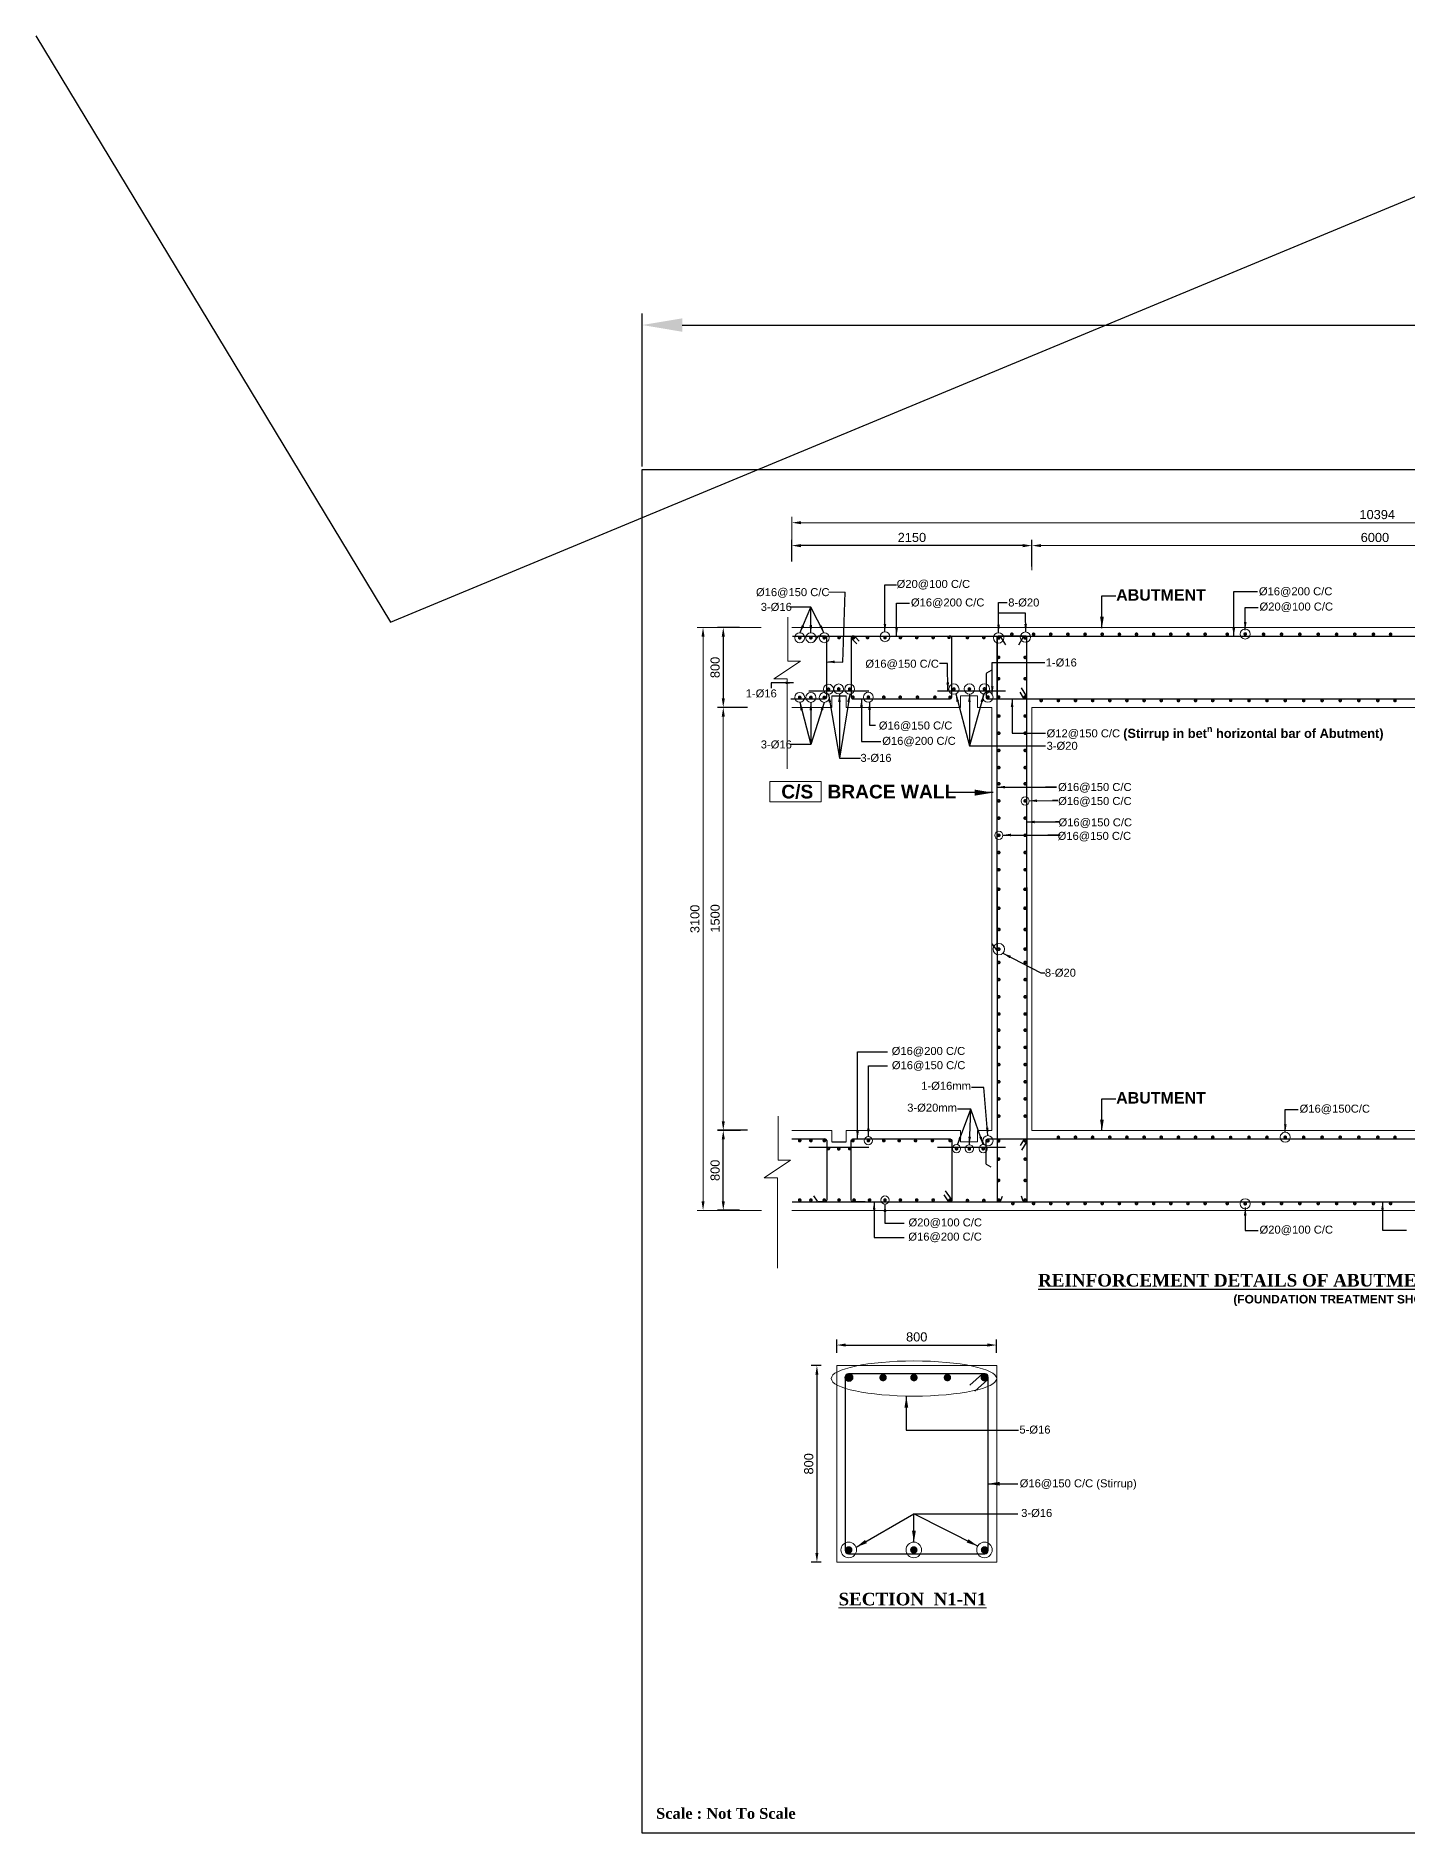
# Model space of a CAD drawing. Extents: x -426260 to 2055400, y -4304674 to -305611.
# Drawn here: x 529153 to 541144, y -1929061 to -1913337 of the extents above; entities that cross this region are included whole.
import ezdxf

# ---------------------------------------------------------------- set-up
doc = ezdxf.new("R2010")
doc.units = 0
doc.header["$LTSCALE"] = 300
doc.header["$MEASUREMENT"] = 0
doc.header["$PDMODE"] = 3
doc.layers.get('0').update_dxf_attribs({"linetype": 'CONTINUOUS'})
doc.layers.get('DEFPOINTS').update_dxf_attribs({"linetype": 'CONTINUOUS'})
for name, color, linetype, lineweight in [('Dim', 7, 'CONTINUOUS', 9), ('reinforcement', 1, 'CONTINUOUS', 15), ('ROD', 1, 'CONTINUOUS', 30), ('str', 7, 'CONTINUOUS', 25), ('text1', 7, 'CONTINUOUS', 20)]:
    doc.layers.add(name, color=color, linetype=linetype, lineweight=lineweight)
for name, color, linetype in [('LINE', 7, 'CONTINUOUS'), ('Pile Placing Line', 10, 'CONTINUOUS'), ('Sid&HeadWall', 7, 'CONTINUOUS'), ('TEXT', 10, 'CONTINUOUS'), ('TXT', 7, 'CONTINUOUS')]:
    doc.layers.add(name, color=color, linetype=linetype)
doc.styles.add('Arial', font='arial.ttf')
doc.styles.add('DIM', font='isocp3.shx')
doc.styles.add('style1', font='times.ttf')
doc.styles.add('text', font='ARIALN.TTF', dxfattribs={"height": 1.6})
doc.styles.add('Times New Roman', font='times.ttf')
doc.dimstyles.new('3', dxfattribs={"dimtxt": 225, "dimasz": 350, "dimexe": 100, "dimexo": 25, "dimgap": 9, "dimtad": 0, "dimdec": 0, "dimzin": 0, "dimdsep": 46, "dimtxsty": 'Standard', "dimcen": 0, "dimclrd": 5, "dimclre": 6, "dimclrt": 256, "dimadec": 0, "dimazin": 0, "dimtfac": 1, "dimtdec": 0, "dimtofl": 0, "dimtmove": 2, "dimatfit": 3, "dimfxl": 1, "dimtolj": 1, "dimtzin": 0, "dimarcsym": 0})
doc.dimstyles.new('Dim_35', dxfattribs={"dimtxt": 70, "dimasz": 70, "dimexe": 35, "dimexo": 30, "dimgap": 40, "dimtad": 1, "dimdec": 0, "dimzin": 0, "dimdsep": 46, "dimtxsty": 'DIM', "dimcen": 0.09, "dimclrd": 5, "dimclre": 5, "dimclrt": 7, "dimadec": 0, "dimazin": 0, "dimtfac": 1, "dimtdec": 0, "dimtmove": 0, "dimatfit": 3, "dimfxl": 1, "dimtolj": 1, "dimtzin": 0, "dimarcsym": 0})
doc.dimstyles.new('dim_50', dxfattribs={"dimtxt": 100, "dimasz": 100, "dimexe": 50, "dimexo": 30, "dimgap": 30, "dimtad": 1, "dimdec": 0, "dimzin": 0, "dimdsep": 46, "dimtxsty": 'DIM', "dimcen": 0.09, "dimclrd": 5, "dimclre": 5, "dimclrt": 7, "dimadec": 0, "dimazin": 0, "dimtfac": 1, "dimtdec": 0, "dimtmove": 0, "dimatfit": 3, "dimfxl": 1, "dimtolj": 1, "dimtzin": 0, "dimarcsym": 1})
doc.dimstyles.new('dim_80', dxfattribs={"dimtxt": 160, "dimasz": 160, "dimexe": 80, "dimexo": 40, "dimgap": 50, "dimtad": 1, "dimdec": 0, "dimzin": 0, "dimdsep": 46, "dimtxsty": 'DIM', "dimcen": 0.09, "dimclrd": 5, "dimclre": 5, "dimclrt": 7, "dimadec": 0, "dimazin": 0, "dimtfac": 1, "dimtdec": 0, "dimtmove": 0, "dimatfit": 3, "dimfxl": 1, "dimtolj": 1, "dimtzin": 0, "dimarcsym": 0})
doc.dimstyles.get("Standard").update_dxf_attribs({"dimtxt": 75, "dimasz": 75, "dimexe": 60, "dimexo": 60, "dimgap": 100, "dimtad": 1, "dimdec": 0, "dimzin": 0, "dimdsep": 46, "dimtxsty": 'style1', "dimcen": 0.09, "dimclrd": 5, "dimclre": 5, "dimadec": 0, "dimazin": 0, "dimtfac": 1, "dimtdec": 0, "dimtofl": 0, "dimtmove": 0, "dimatfit": 3, "dimfxl": 1, "dimtolj": 1, "dimtzin": 0, "dimarcsym": 0})

# ---------------------------------------------------------------- blocks, each defined once
blk = doc.blocks.new('*D839')
at = {"layer": 'DEFPOINTS', "color": 0, "transparency": 16777216}
for p in [(535335, -1918512), (535164, -1919212), (535405, -1919212)]:
    blk.add_point(p, dxfattribs=at)
at = {"layer": 'Dim', "color": 5, "lineweight": -2, "transparency": 16777216}
for p, q in [((535305, -1918512), (535114, -1918512)), ((535164, -1918592), (535164, -1919132)), ((535375, -1919212), (535114, -1919212))]:
    blk.add_line(p, q, dxfattribs=at)
at = {"layer": 'Dim', "color": 5, "transparency": 16777216}
for points in [[(535151, -1918592), (535178, -1918592), (535164, -1918512)], [(535151, -1919132), (535178, -1919132), (535164, -1919212)]]:
    blk.add_solid(points, dxfattribs=at)
at = {"layer": 'Dim', "color": 7, "lineweight": 18, "transparency": 16777216, "insert": (535093, -1918862), "char_height": 80, "attachment_point": 5, "rotation": 90, "style": 'Arial'}
blk.add_mtext('\\A1;800', dxfattribs=at)
blk = doc.blocks.new('*D843')
at = {"layer": 'DEFPOINTS', "color": 0, "transparency": 16777216}
for p in [(535763, -1917796), (535763, -1917965), (537864, -1918008)]:
    blk.add_point(p, dxfattribs=at)
at = {"layer": 'Dim', "color": 5, "lineweight": -2, "transparency": 16777216}
for p, q in [((535763, -1917935), (535763, -1917746)), ((537784, -1917796), (535843, -1917796)), ((537864, -1917978), (537864, -1917746))]:
    blk.add_line(p, q, dxfattribs=at)
at = {"layer": 'Dim', "color": 5, "transparency": 16777216}
for points in [[(535843, -1917783), (535843, -1917810), (535763, -1917796)], [(537784, -1917783), (537784, -1917810), (537864, -1917796)]]:
    blk.add_solid(points, dxfattribs=at)
at = {"layer": 'Dim', "color": 7, "lineweight": 18, "transparency": 16777216, "insert": (536814, -1917725), "char_height": 80, "attachment_point": 5, "style": 'Arial'}
blk.add_mtext('\\A1;2150', dxfattribs=at)
blk = doc.blocks.new('*D844')
at = {"layer": 'DEFPOINTS', "color": 0, "transparency": 16777216}
for p in [(535164, -1922912), (535405, -1922912), (535335, -1923612)]:
    blk.add_point(p, dxfattribs=at)
at = {"layer": 'Dim', "color": 5, "lineweight": -2, "transparency": 16777216}
for p, q in [((535375, -1922912), (535114, -1922912)), ((535164, -1923532), (535164, -1922992)), ((535305, -1923612), (535114, -1923612))]:
    blk.add_line(p, q, dxfattribs=at)
at = {"layer": 'Dim', "color": 5, "transparency": 16777216}
for points in [[(535151, -1922992), (535178, -1922992), (535164, -1922912)], [(535151, -1923532), (535178, -1923532), (535164, -1923612)]]:
    blk.add_solid(points, dxfattribs=at)
at = {"layer": 'Dim', "color": 7, "lineweight": 18, "transparency": 16777216, "insert": (535093, -1923262), "char_height": 80, "attachment_point": 5, "rotation": 90, "style": 'Arial'}
blk.add_mtext('\\A1;800', dxfattribs=at)
blk = doc.blocks.new('*D848')
at = {"layer": 'DEFPOINTS', "color": 0, "transparency": 16777216}
for p in [(536156, -1924890), (537555, -1924791), (537555, -1924890)]:
    blk.add_point(p, dxfattribs=at)
at = {"layer": 'Dim', "color": 5, "lineweight": -2, "transparency": 16777216}
for p, q in [((536156, -1924860), (536156, -1924741)), ((536236, -1924791), (537475, -1924791)), ((537555, -1924860), (537555, -1924741))]:
    blk.add_line(p, q, dxfattribs=at)
at = {"layer": 'Dim', "color": 5, "transparency": 16777216}
for points in [[(536236, -1924777), (536236, -1924804), (536156, -1924791)], [(537475, -1924777), (537475, -1924804), (537555, -1924791)]]:
    blk.add_solid(points, dxfattribs=at)
at = {"layer": 'Dim', "color": 7, "lineweight": 18, "transparency": 16777216, "insert": (536856, -1924720), "char_height": 80, "attachment_point": 5, "style": 'Arial'}
blk.add_mtext('\\A1;800', dxfattribs=at)
blk = doc.blocks.new('*D849')
at = {"layer": 'DEFPOINTS', "color": 0, "transparency": 16777216}
for p in [(536049, -1924969), (535983, -1926691), (536049, -1926691)]:
    blk.add_point(p, dxfattribs=at)
at = {"layer": 'Dim', "color": 5, "lineweight": -2, "transparency": 16777216}
for p, q in [((536019, -1924969), (535933, -1924969)), ((535983, -1925049), (535983, -1926611)), ((536019, -1926691), (535933, -1926691))]:
    blk.add_line(p, q, dxfattribs=at)
at = {"layer": 'Dim', "color": 5, "transparency": 16777216}
for points in [[(535970, -1925049), (535996, -1925049), (535983, -1924969)], [(535970, -1926611), (535996, -1926611), (535983, -1926691)]]:
    blk.add_solid(points, dxfattribs=at)
at = {"layer": 'Dim', "color": 7, "lineweight": 18, "transparency": 16777216, "insert": (535912, -1925830), "char_height": 80, "attachment_point": 5, "rotation": 90, "style": 'Arial'}
blk.add_mtext('\\A1;800', dxfattribs=at)
blk = doc.blocks.new('*D838')
at = {"layer": 'DEFPOINTS', "color": 0, "ltscale": 0.5, "transparency": 16777216}
for p in [(551328, -1915866), (534455, -1917129), (551328, -1917129)]:
    blk.add_point(p, dxfattribs=at)
at = {"layer": 'LINE', "color": 6, "lineweight": -2, "ltscale": 0.5, "transparency": 16777216}
for p, q in [((534455, -1917104), (534455, -1915766)), ((551328, -1917104), (551328, -1915766))]:
    blk.add_line(p, q, dxfattribs=at)
at = {"layer": 'LINE', "color": 5, "lineweight": -2, "ltscale": 0.5, "transparency": 16777216}
for p, q in [((534805, -1915866), (542395, -1915866)), ((550978, -1915866), (543388, -1915866))]:
    blk.add_line(p, q, dxfattribs=at)
at = {"layer": 'LINE', "color": 5, "ltscale": 0.5, "transparency": 16777216}
for points in [[(534805, -1915808), (534805, -1915925), (534455, -1915866)], [(550978, -1915808), (550978, -1915925), (551328, -1915866)]]:
    blk.add_solid(points, dxfattribs=at)
at = {"layer": 'LINE', "ltscale": 0.5, "transparency": 16777216, "insert": (542891, -1915866), "char_height": 225, "attachment_point": 5}
blk.add_mtext('\\A1;16873', dxfattribs=at)

msp = doc.modelspace()

# ---------------------------------------------------------------- hatches: boundary and pattern name
at = {"layer": 'reinforcement', "lineweight": 25}
for points in [[(536295.6, -1925075.5, 1), (536230, -1925075.5, 1)], [(536594.3, -1925075.5, 1), (536528.8, -1925075.5, 1)], [(536864.7, -1925075.5, 1), (536799.1, -1925075.5, 1)], [(537091.7, -1925075.5, -1), (537157.3, -1925075.5, -1)], [(537413.9, -1925075.5, -1), (537479.5, -1925075.5, -1)], [(536294.4, -1926583.4, -1), (536228.8, -1926583.4, -1)], [(536863.4, -1926583.4, -1), (536797.8, -1926583.4, -1)], [(537416.4, -1926583.4, 1), (537482, -1926583.4, 1)]]:
    msp.add_hatch(color=256, dxfattribs=at).paths.add_polyline_path(points)

# ---------------------------------------------------------------- linework, layer by layer
at = {"lineweight": 18}
for p, q in [((537863.7, -1918512.1), (535763.5, -1918512.1)), ((537863.7, -1918512.1), (537863.7, -1918512.1)), ((535763.5, -1919212.2), (536113.5, -1919212.2)), ((536113.5, -1919212.2), (536113.5, -1919110.7)), ((536113.5, -1919110.7), (536238.5, -1919110.7)), ((536238.5, -1919110.7), (536238.5, -1919212.2)), ((536238.5, -1919212.2), (537237.5, -1919212.2)), ((537237.5, -1919212.2), (537237.5, -1919110.7)), ((537237.5, -1919110.7), (537387.7, -1919110.7)), ((537387.7, -1919110.7), (537387.7, -1919212.2)), ((537387.7, -1919212.2), (537513.7, -1919212.2)), ((537513.7, -1919212.2), (537514.1, -1920712.1)), ((537512.7, -1922912.1), (537513.5, -1922162.1)), ((535763.5, -1922912.1), (536113.5, -1922912.1)), ((536113.5, -1922912.1), (536113.5, -1923013.5)), ((536238.5, -1923013.5), (536238.5, -1922912.1)), ((536238.5, -1922912.1), (537237.5, -1922912.1)), ((537237.5, -1922912.1), (537237.5, -1923013.5)), ((537387.7, -1923013.5), (537387.7, -1922912.1)), ((537387.7, -1922912.1), (537512.7, -1922912.1)), ((536113.5, -1923013.5), (536238.5, -1923013.5)), ((537237.5, -1923013.5), (537387.7, -1923013.5)), ((537863.7, -1923612.1), (535763.5, -1923612.2)), ((537863.7, -1923612.1), (537863.7, -1923612.1))]:
    msp.add_line(p, q, dxfattribs=at)
for points in [[(537863.7, -1922162.1), (537863.7, -1919212.2)], [(537513.3, -1920645), (537513.5, -1922162.1)], [(537863.7, -1922162.1), (537863.7, -1922912.1)]]:
    msp.add_lwpolyline(points, dxfattribs=at)
at = {"layer": 'Dim', "color": 5, "lineweight": 18}
for p, q in [((535763.5, -1917934.8), (535763.5, -1917545.7)), ((535843.5, -1917595.7), (545583.2, -1917595.7)), ((537863.7, -1918010), (537863.7, -1917746.2)), ((537943.7, -1917796.2), (543783.2, -1917796.2)), ((535496.4, -1918512.1), (534937.2, -1918512.1)), ((534987.2, -1918592.1), (534987.2, -1923532.2)), ((535314.7, -1919212.1), (535114.2, -1919212.1)), ((535164.2, -1920632.1), (535164.2, -1919292.1)), ((535164.2, -1920474.3), (535164.2, -1922832.1)), ((535314.7, -1922912.1), (535114.2, -1922912.1)), ((535497.9, -1923612.2), (534937.2, -1923612.2))]:
    msp.add_line(p, q, dxfattribs=at)
at = {"layer": 'Dim', "color": 5, "lineweight": 15}
msp.add_line((536229.8, -1918203.3), (536085.8, -1918203.3), dxfattribs=at)
at = {"layer": 'Dim', "color": 7, "lineweight": 15}
for p, q in [((537863.7, -1918512.1), (543563.4, -1918512.1)), ((537863.7, -1923612.1), (543563.4, -1923612.1))]:
    msp.add_line(p, q, dxfattribs=at)
at = {"layer": 'Dim', "color": 5}
for points in [[(535729.2, -1918423), (535729.2, -1918807.9), (535838.2, -1918807.9), (535606.9, -1918961.6), (535721.8, -1918961.6), (535721.8, -1919750.2)], [(535644.6, -1922789.3), (535644.6, -1923174.3), (535753.6, -1923174.3), (535522.3, -1923328), (535637.2, -1923328), (535637.2, -1924116.6)]]:
    msp.add_lwpolyline(points, dxfattribs=at)
at = {"layer": 'Dim', "color": 7, "lineweight": 15}
for points in [[(537863.7, -1919212.2), (543863.2, -1919212.1)], [(537863.7, -1922912.1), (543863.2, -1922912.2)]]:
    msp.add_lwpolyline(points, dxfattribs=at)
at = {"layer": 'Dim', "lineweight": 15}
for centre, radius in [((535833, -1918602.7), 43.5), ((535930.5, -1918602.5), 43.5), ((536047.6, -1918602.2), 43.5), ((536578.6, -1918593.2), 43.5), ((539728.9, -1918569.6), 43.9), ((536084, -1919052.8), 43.5), ((536173.5, -1919050.4), 43.5), ((536269.7, -1919052), 43.5), ((535833, -1919123.7), 43.5), ((535930.5, -1919124), 43.5), ((536047.6, -1919124.2), 43.5), ((536433, -1919122.5), 43.2), ((540079.3, -1922972.8), 43.9), ((539728.9, -1923554.6), 43.9)]:
    msp.add_circle(centre, radius, dxfattribs=at)
at = {"layer": 'Dim'}
for centre, radius in [((537572.6, -1918604.1), 45.2), ((537807, -1918597.1), 45.2), ((537181.1, -1919051.1), 45.2), ((537316.7, -1919050.6), 45.2), ((537448.4, -1919050.2), 45.2), ((537478.5, -1919120.9), 45.2), ((537574.2, -1921327), 50.7), ((537478.5, -1923003.4), 45.2)]:
    msp.add_circle(centre, radius, dxfattribs=at)
at = {"layer": 'Dim', "color": 5}
for centre in [(536261.6, -1926583.4), (536830.7, -1926583.4), (537448.7, -1926583.4)]:
    msp.add_circle(centre, 68.1, dxfattribs=at)
at = {"layer": 'Dim', "color": 5, "lineweight": 15}
msp.add_ellipse((536831.9, -1925083.7), major_axis=(-723.4, 0), ratio=0.2124316, dxfattribs=at)
at = {"layer": 'Dim', "color": 5}
for points in [[(535843.5, -1917582.4), (535843.5, -1917609.1), (535763.5, -1917595.7)], [(537943.7, -1917782.9), (537943.7, -1917809.6), (537863.7, -1917796.2)], [(534973.9, -1918592.1), (535000.5, -1918592.1), (534987.2, -1918512.1)], [(535150.8, -1919292.1), (535177.5, -1919292.1), (535164.2, -1919212.1)], [(535150.8, -1922832.1), (535177.5, -1922832.1), (535164.2, -1922912.1)], [(534973.9, -1923532.2), (535000.5, -1923532.2), (534987.2, -1923612.2)]]:
    msp.add_solid(points, dxfattribs=at)
at = {"layer": 'LINE', "lineweight": 18}
for p, q in [((536113.5, -1919212.2), (536113.5, -1919110.7)), ((536113.5, -1922912.1), (536113.5, -1923013.5))]:
    msp.add_line(p, q, dxfattribs=at)
at = {"layer": 'LINE'}
for p, q in [((536113.5, -1919110.7), (536238.5, -1919110.7)), ((536113.5, -1923013.5), (536238.5, -1923013.5))]:
    msp.add_line(p, q, dxfattribs=at)
msp.add_lwpolyline([(551327.9, -1929060.5), (534454.8, -1929060.5), (534454.8, -1917128.8), (551327.9, -1917128.8)], close=True, dxfattribs=at)
at = {"layer": 'LINE', "color": 7, "lineweight": 15}
msp.add_lwpolyline([(536021.2, -1919859), (535570.6, -1919859), (535570.6, -1920038.4), (536021.2, -1920038.4)], close=True, dxfattribs=at)
at = {"layer": 'LINE', "color": 5, "lineweight": 15}
for centre in [(537804.6, -1920030.1), (537573.9, -1920330.9), (536433, -1923002.3), (537204.1, -1923072.9), (537316.2, -1923074.4), (537437.6, -1923073.3), (536578.6, -1923521.9)]:
    msp.add_circle(centre, 35.9, dxfattribs=at)
at = {"layer": 'Pile Placing Line', "ltscale": 0.5}
for p, q in [((529153, -1913336.8), (532253.7, -1918467)), ((532253.7, -1918467), (544147.2, -1913521.7))]:
    msp.add_line(p, q, dxfattribs=at)
at = {"layer": 'reinforcement', "lineweight": 25}
for p, q in [((537432.7, -1925042.8), (537321.5, -1925141)), ((537479.3, -1925091.6), (537363.8, -1925193.6))]:
    msp.add_line(p, q, dxfattribs=at)
msp.add_lwpolyline([(536260.2, -1926617.1), (537451.3, -1926617.1, 0.4142136), (537481.3, -1926587.1), (537481.3, -1925072.8, 0.4142136), (537451.3, -1925042.8), (536260.2, -1925042.8, 0.4142136), (536230.2, -1925072.8), (536230.2, -1926587.1, 0.4142136)], format="xyb", close=True, dxfattribs=at)
msp.add_circle((536262.8, -1925075.5), 32.8, dxfattribs=at)
for centre, radius, start, end in [((536266.2, -1925078.8), 36, 90, 180), ((537456.8, -1925065.3), 22.5, 0, 90)]:
    msp.add_arc(centre, radius, start, end, dxfattribs=at)
at = {"layer": 'ROD'}
for p, q in [((535988.7, -1918593.5), (535957.3, -1918638.9)), ((536053.5, -1918587.1), (536001, -1918587.1)), ((536068.5, -1919122.2), (536068.5, -1918602.1)), ((535756.4, -1919137), (536053.5, -1919137.2)), ((535765.1, -1922987.7), (536053.5, -1922987.1)), ((536068.5, -1923002.1), (536068.5, -1923522.2)), ((535988.7, -1923530.7), (535957.3, -1923485.3)), ((536053.5, -1923537.2), (536001, -1923537.2))]:
    msp.add_line(p, q, dxfattribs=at)
for points in [[(535769.6, -1918587.2), (544114, -1918587.1, -0.4142107), (544129, -1918602.1), (544129, -1918789.5), (544084.7, -1918822.3)], [(536283.5, -1918601.1), (536283.5, -1918601.1, 0.2466961), (536286.7, -1918609.4), (536333.5, -1918654.7)], [(536352.4, -1918632), (536318.6, -1918595.3, 0.1100968), (536309.4, -1918587.1), (536298.5, -1918587.1, 0.4142136), (536283.5, -1918602.1), (536283.5, -1919122.2, 0.4142148), (536298.5, -1919137.2), (537147.5, -1919137.2, 0.4142123), (537162.5, -1919122.2), (537163.5, -1918602.1, 0.4142136), (537148.5, -1918587.1), (537140.2, -1918587.1)], [(537558.7, -1921337.1), (537558.7, -1918612.1), (537558.6, -1918597, -0.4142136), (537568.6, -1918587), (537580.6, -1918587, -0.3178772), (537590, -1918593.7), (537632, -1918665.4)], [(537818.7, -1921337.1), (537818.7, -1918612.1), (537818.8, -1918597, 0.4142136), (537808.8, -1918587), (537796.9, -1918587, 0.3178772), (537787.4, -1918593.7), (537745.2, -1918667.9)], [(537508.1, -1918889.5), (537467.5, -1918912.5, 0.2106967), (537462.7, -1918923.6), (537462.7, -1919122, 0.4142136), (537477.7, -1919137), (544110.1, -1919136.9)], [(537805.5, -1919137.3, 0.4418179), (537818.5, -1919116), (537772.9, -1919041)], [(537806.2, -1919137.3), (537806.2, -1919137.3, -0.2948364), (537788.9, -1919127.1), (537761.9, -1919079.7)], [(537558.7, -1920787.1), (537558.7, -1923512.1), (537558.6, -1923527.2, 0.4142136), (537568.6, -1923537.2), (537580.6, -1923537.2, 0.3178772), (537590, -1923530.5), (537605.3, -1923487.1)], [(537818.7, -1920787.1), (537818.7, -1923512.1), (537818.8, -1923527.2, -0.4142136), (537808.8, -1923537.2), (537796.9, -1923537.2, -0.3178772), (537787.4, -1923530.5), (537772.1, -1923487.1)], [(536404.2, -1923537.2), (536298.5, -1923537.2, -0.4142136), (536283.5, -1923522.2), (536283.5, -1923002.1, -0.4142148), (536298.5, -1922987.1), (537147.5, -1922987.1, -0.4142123), (537162.5, -1923002.1), (537163.5, -1923522.2, -0.4142136), (537148.5, -1923537.2), (537143.6, -1923537.2, -0.2825526), (537130.2, -1923529), (537095.3, -1923476.8)], [(537508.1, -1923234.6), (537467.5, -1923211.6, -0.2106967), (537462.7, -1923200.5), (537462.7, -1923002.1, -0.4142136), (537477.7, -1922987.1), (544110.1, -1922987.2)], [(537806.4, -1922988), (537806.4, -1922988, 0.2948364), (537789, -1922998.2), (537762, -1923045.6)], [(537805.6, -1922988, -0.4418179), (537818.7, -1923009.4), (537773, -1923084.3)], [(537163.5, -1923522.2), (537163.5, -1923522.2, 0.2466961), (537160.2, -1923513.9), (537108.7, -1923440.3)]]:
    msp.add_lwpolyline(points, format="xyb", dxfattribs=at)
at = {"layer": 'ROD', "const_width": 17.2}
for points in [[(535840, -1918605.1, 1), (535826, -1918600.4, 1)], [(535937.5, -1918604.8, 1), (535923.5, -1918600.1, 1)], [(536054.6, -1918604.5, 1), (536040.6, -1918599.8, 1)], [(536169.8, -1918598.2, 1), (536183.8, -1918602.9, 1)], [(536295.4, -1918599.7, 1), (536309.5, -1918604.4, 1)], [(536418.8, -1918598.2, 1), (536432.9, -1918602.9, 1)], [(536571.6, -1918598.2, 1), (536585.6, -1918602.9, 1)], [(536706.2, -1918598.2, 1), (536720.2, -1918602.9, 1)], [(536849, -1918598.2, 1), (536863.1, -1918602.9, 1)], [(536993, -1918598.2, 1), (537007, -1918602.9, 1)], [(537131.3, -1918596.3, 1), (537145.3, -1918601, 1)], [(537292.1, -1918598.2, 1), (537306.1, -1918602.9, 1)], [(537436, -1918598.2, 1), (537450.1, -1918602.9, 1)], [(537565.6, -1918606.4, -1), (537579.6, -1918601.7, -1)], [(537695.1, -1918574.3, 1), (537681.1, -1918569.6, 1)], [(537811.7, -1918606.4, 1), (537797.7, -1918601.7, 1)], [(537885.3, -1918574.3, 1), (537871.3, -1918569.6, 1)], [(538021.3, -1918574.3, -1), (538035.3, -1918569.6, -1)], [(538171.3, -1918574.3, -1), (538185.3, -1918569.6, -1)], [(538335.3, -1918574.3, 1), (538321.3, -1918569.6, 1)], [(538485.3, -1918574.3, 1), (538471.3, -1918569.6, 1)], [(538635.3, -1918574.3, 1), (538621.3, -1918569.6, 1)], [(538771.3, -1918574.3, -1), (538785.3, -1918569.6, -1)], [(538921.3, -1918574.3, -1), (538935.3, -1918569.6, -1)], [(539071.3, -1918574.3, -1), (539085.3, -1918569.6, -1)], [(539221.3, -1918574.3, -1), (539235.3, -1918569.6, -1)], [(539385.3, -1918574.3, 1), (539371.3, -1918569.6, 1)], [(539578.9, -1918574.3, 1), (539564.9, -1918569.6, 1)], [(539736, -1918572, 1), (539721.9, -1918567.3, 1)], [(539896.6, -1918574.3, 1), (539882.6, -1918569.6, 1)], [(540053.6, -1918574.3, 1), (540039.6, -1918569.6, 1)], [(540213.6, -1918574.3, 1), (540199.6, -1918569.6, 1)], [(540374.6, -1918574.3, 1), (540360.6, -1918569.6, 1)], [(540535.6, -1918574.3, 1), (540521.6, -1918569.6, 1)], [(540694.1, -1918574.3, 1), (540680.1, -1918569.6, 1)], [(540857.1, -1918574.3, 1), (540843.1, -1918569.6, 1)], [(540993.6, -1918574.3, -1), (541007.6, -1918569.6, -1)], [(537565.6, -1918776.4, -1), (537579.6, -1918771.7, -1)], [(537811.7, -1918776.4, 1), (537797.7, -1918771.7, 1)], [(536077, -1919055.1, -1), (536091, -1919050.5, -1)], [(536166.9, -1919052.8, -1), (536181, -1919048.1, -1)], [(536262.7, -1919054.4, -1), (536276.7, -1919049.7, -1)], [(537174.1, -1919053.4, -1), (537188.1, -1919048.7, -1)], [(537309.7, -1919052.9, -1), (537323.7, -1919048.2, -1)], [(537455.4, -1919052.5, 1), (537441.4, -1919047.9, 1)], [(537565.6, -1918962.9, -1), (537579.6, -1918958.2, -1)], [(537811.7, -1918962.9, 1), (537797.7, -1918958.2, 1)], [(535840, -1919121.3, -1), (535826, -1919126, -1)], [(535937.5, -1919121.6, -1), (535923.5, -1919126.3, -1)], [(536054.6, -1919121.9, -1), (536040.6, -1919126.6, -1)], [(536290.6, -1919120.2, 1), (536304.6, -1919124.9, 1)], [(536426, -1919120.2, 1), (536440.1, -1919124.9, 1)], [(536561.1, -1919120.2, 1), (536575.1, -1919124.9, 1)], [(536704.4, -1919120.2, 1), (536718.5, -1919124.9, 1)], [(536855.1, -1919120.2, 1), (536869.1, -1919124.9, 1)], [(537008.9, -1919120.2, 1.0683297), (537021.9, -1919124.9, 1.0683297)], [(537140.5, -1919121, 1), (537154.5, -1919125.6, 1)], [(537485.5, -1919123.2, 1), (537471.5, -1919118.5, 1)], [(537565.6, -1919123, -1), (537579.6, -1919118.4, -1)], [(537811.7, -1919123, 1), (537797.7, -1919118.4, 1)], [(537951.7, -1919153.8, 1), (537937.6, -1919149.1, 1)], [(538101.7, -1919153.8, 1), (538087.6, -1919149.1, 1)], [(538237.6, -1919153.8, -1), (538251.7, -1919149.1, -1)], [(538387.6, -1919153.8, -1), (538401.7, -1919149.1, -1)], [(538537.6, -1919153.8, -1), (538551.7, -1919149.1, -1)], [(538687.6, -1919153.8, -1), (538701.7, -1919149.1, -1)], [(538837.6, -1919153.8, -1), (538851.7, -1919149.1, -1)], [(538987.6, -1919153.8, -1), (539001.7, -1919149.1, -1)], [(539137.6, -1919153.8, -1), (539151.7, -1919149.1, -1)], [(539287.6, -1919153.8, -1), (539301.7, -1919149.1, -1)], [(539451.7, -1919153.8, 1), (539437.6, -1919149.1, 1)], [(539608.7, -1919151.5, 1), (539594.7, -1919146.8, 1)], [(539769.3, -1919153.8, 1), (539755.3, -1919149.1, 1)], [(539926.3, -1919153.8, 1), (539912.3, -1919149.1, 1)], [(540086.3, -1919153.8, 1), (540072.3, -1919149.1, 1)], [(540247.3, -1919153.8, 1), (540233.3, -1919149.1, 1)], [(540408.3, -1919153.8, 1), (540394.3, -1919149.1, 1)], [(540566.8, -1919153.8, 1), (540552.8, -1919149.1, 1)], [(540729.8, -1919153.8, 1), (540715.8, -1919149.1, 1)], [(540896, -1919153.8, 1), (540881.9, -1919149.1, 1)], [(541046, -1919153.8, 1), (541031.9, -1919149.1, 1)], [(537580.8, -1919284.7, -1), (537566.8, -1919289.4, -1)], [(537811.6, -1919284.7, -1), (537797.6, -1919289.4, -1)], [(537580.9, -1919439.8, 1), (537566.9, -1919435.1, 1)], [(537811.7, -1919439.8, 1), (537797.6, -1919435.1, 1)], [(537580.8, -1919590.2, 1), (537566.8, -1919585.5, 1)], [(537811.6, -1919590.1, 1), (537797.6, -1919585.5, 1)], [(537580.9, -1919735.9, -1), (537566.9, -1919740.5, -1)], [(537811.7, -1919735.9, -1), (537797.6, -1919740.5, -1)], [(537580.8, -1919877.4, -1), (537566.8, -1919882.1, -1)], [(537580.9, -1920032.5, 1), (537566.9, -1920027.8, 1)], [(537811.6, -1919877.4, -1), (537797.6, -1919882.1, -1)], [(537811.7, -1920032.5, 1), (537797.6, -1920027.8, 1)], [(537580.8, -1920182.8, 1), (537566.8, -1920178.2, 1)], [(537811.6, -1920182.8, 1), (537797.6, -1920178.2, 1)], [(537580.9, -1920333.2, 1), (537566.9, -1920328.5, 1)], [(537811.7, -1920333.2, 1), (537797.6, -1920328.5, 1)], [(537580.8, -1920478.9, -1), (537566.8, -1920483.6, -1)], [(537811.6, -1920478.9, -1), (537797.6, -1920483.6, -1)], [(537580.9, -1920629.3, -1), (537566.9, -1920634, -1)], [(537811.7, -1920629.3, -1), (537797.6, -1920634, -1)], [(537580.5, -1920805.5, 1), (537566.5, -1920800.8, 1)], [(537809.8, -1920805.5, 1), (537795.8, -1920800.8, 1)], [(537580.7, -1920971.3, 1), (537566.7, -1920966.6, 1)], [(537810, -1920971.3, 1), (537795.9, -1920966.6, 1)], [(537582.2, -1921157.1, 1), (537568.2, -1921152.4, 1)], [(537811.5, -1921157.1, 1), (537797.4, -1921152.4, 1)], [(537580.8, -1921440.7, -1), (537566.8, -1921445.4, -1)], [(537581.2, -1921329.4, 1), (537567.2, -1921324.7, 1)], [(537810.4, -1921328.9, 1), (537796.3, -1921324.2, 1)], [(537811.6, -1921440.7, -1), (537797.6, -1921445.4, -1)], [(537580.9, -1921595.8, 1), (537566.9, -1921591.1, 1)], [(537811.7, -1921595.8, 1), (537797.6, -1921591.1, 1)], [(537580.8, -1921746.2, 1), (537566.8, -1921741.5, 1)], [(537811.6, -1921746.2, 1), (537797.6, -1921741.5, 1)], [(537580.9, -1921891.9, -1), (537566.9, -1921896.6, -1)], [(537811.7, -1921891.9, -1), (537797.6, -1921896.6, -1)], [(537580.8, -1922033.4, -1), (537566.8, -1922038.1, -1)], [(537811.6, -1922033.4, -1), (537797.6, -1922038.1, -1)], [(537580.9, -1922188.5, 1), (537566.9, -1922183.8, 1)], [(537811.7, -1922188.5, 1), (537797.6, -1922183.8, 1)], [(537580.8, -1922338.9, 1), (537566.8, -1922334.2, 1)], [(537811.6, -1922338.9, 1), (537797.6, -1922334.2, 1)], [(537580.9, -1922489.3, 1), (537566.9, -1922484.6, 1)], [(537811.7, -1922489.2, 1), (537797.6, -1922484.6, 1)], [(537580.8, -1922635, -1), (537566.8, -1922639.6, -1)], [(537811.6, -1922635, -1), (537797.6, -1922639.6, -1)], [(537580.9, -1922785.3, -1), (537566.9, -1922790, -1)], [(537811.7, -1922785.3, -1), (537797.6, -1922790, -1)], [(535840, -1923004.8, 1), (535826, -1923000.1, 1)], [(535937.5, -1923004.5, 1), (535923.5, -1922999.8, 1)], [(536054.6, -1923004.2, 1), (536040.6, -1922999.5, 1)], [(536290.6, -1923004.6, -1), (536304.6, -1922999.9, -1)], [(536426, -1923004.6, -1), (536440.1, -1922999.9, -1)], [(536561.1, -1923004.6, -1), (536575.1, -1922999.9, -1)], [(536695.6, -1923004.6, -1), (536709.7, -1922999.9, -1)], [(536838.5, -1923004.6, -1), (536852.5, -1922999.9, -1)], [(536986, -1923004.6, -1), (537000, -1922999.9, -1)], [(537141.1, -1923004.2, -1), (537155.1, -1922999.5, -1)], [(537485.5, -1923001.1, -1), (537471.5, -1923005.7, -1)], [(537565.6, -1923001.2, 1), (537579.6, -1923005.9, 1)], [(537811.7, -1923001.2, -1), (537797.7, -1923005.9, -1)], [(538101.7, -1922970.4, -1), (538087.6, -1922975.1, -1)], [(538237.6, -1922970.4, 1), (538251.7, -1922975.1, 1)], [(538387.6, -1922970.4, 1), (538401.7, -1922975.1, 1)], [(538537.6, -1922970.4, 1), (538551.7, -1922975.1, 1)], [(538687.6, -1922970.4, 1), (538701.7, -1922975.1, 1)], [(538837.6, -1922970.4, 1), (538851.7, -1922975.1, 1)], [(538987.6, -1922970.4, 1), (539001.7, -1922975.1, 1)], [(539137.6, -1922970.4, 1), (539151.7, -1922975.1, 1)], [(539287.6, -1922970.4, 1), (539301.7, -1922975.1, 1)], [(539451.7, -1922970.4, -1), (539437.6, -1922975.1, -1)], [(539608.7, -1922972.8, -1), (539594.7, -1922977.5, -1)], [(539769.3, -1922970.4, -1), (539755.3, -1922975.1, -1)], [(539926.3, -1922970.4, -1), (539912.3, -1922975.1, -1)], [(540086.3, -1922970.4, -1), (540072.3, -1922975.1, -1)], [(540247.3, -1922970.4, -1), (540233.3, -1922975.1, -1)], [(540408.3, -1922970.4, -1), (540394.3, -1922975.1, -1)], [(540566.8, -1922970.4, -1), (540552.8, -1922975.1, -1)], [(540729.8, -1922970.4, -1), (540715.8, -1922975.1, -1)], [(540896, -1922970.4, -1), (540881.9, -1922975.1, -1)], [(541046, -1922970.4, -1), (541031.9, -1922975.1, -1)], [(536077, -1923069.1, 1), (536091, -1923073.8, 1)], [(536166.9, -1923071.5, 1), (536181, -1923076.2, 1)], [(536262.7, -1923069.9, 1), (536276.7, -1923074.6, 1)], [(537197.1, -1923070.6, 1), (537211.1, -1923075.3, 1)], [(537309.2, -1923072.1, 1), (537323.2, -1923076.8, 1)], [(537444.6, -1923070.9, -1), (537430.5, -1923075.6, -1)], [(537565.6, -1923161.4, 1), (537579.6, -1923166.1, 1)], [(537811.7, -1923161.4, -1), (537797.7, -1923166.1, -1)], [(537565.6, -1923347.9, 1), (537579.6, -1923352.6, 1)], [(537811.7, -1923347.9, -1), (537797.7, -1923352.6, -1)], [(535840, -1923519.9, -1), (535826, -1923524.6, -1)], [(535937.5, -1923520.2, -1), (535923.5, -1923524.9, -1)], [(536054.6, -1923520.5, -1), (536040.6, -1923525.2, -1)], [(536169.8, -1923524.3, -1), (536183.8, -1923519.6, -1)], [(536301.1, -1923524.3, -1), (536315.1, -1923519.6, -1)], [(536436.6, -1923524.3, -1), (536450.6, -1923519.6, -1)], [(536571.6, -1923524.3, -1), (536585.6, -1923519.6, -1)], [(536706.2, -1923524.3, -1), (536720.2, -1923519.6, -1)], [(536849, -1923524.3, -1), (536863.1, -1923519.6, -1)], [(536993, -1923524.3, -1), (537007, -1923519.6, -1)], [(537139.6, -1923526.2, -1), (537153.7, -1923521.5, -1)], [(537292.1, -1923528.4, -1), (537306.1, -1923523.7, -1)], [(537436, -1923528.4, -1), (537450.1, -1923523.7, -1)], [(537566.5, -1923519.7, 1), (537580.5, -1923524.4, 1)], [(537703.9, -1923550, -1), (537689.9, -1923554.7, -1)], [(537811, -1923519.9, -1), (537796.9, -1923524.6, -1)], [(537885.3, -1923550, -1), (537871.3, -1923554.7, -1)], [(538021.3, -1923550, 1), (538035.3, -1923554.7, 1)], [(538171.3, -1923550, 1), (538185.3, -1923554.7, 1)], [(538335.3, -1923550, -1), (538321.3, -1923554.7, -1)], [(538485.3, -1923550, -1), (538471.3, -1923554.7, -1)], [(538635.3, -1923550, -1), (538621.3, -1923554.7, -1)], [(538771.3, -1923550, 1), (538785.3, -1923554.7, 1)], [(538921.3, -1923550, 1), (538935.3, -1923554.7, 1)], [(539071.3, -1923550, 1), (539085.3, -1923554.7, 1)], [(539221.3, -1923550, 1), (539235.3, -1923554.7, 1)], [(539385.3, -1923550, -1), (539371.3, -1923554.7, -1)], [(539578.9, -1923550, -1), (539564.9, -1923554.7, -1)], [(539736, -1923552.3, -1), (539721.9, -1923557, -1)], [(539896.6, -1923550, -1), (539882.6, -1923554.7, -1)], [(540053.6, -1923550, -1), (540039.6, -1923554.7, -1)], [(540213.6, -1923550, -1), (540199.6, -1923554.7, -1)], [(540374.6, -1923550, -1), (540360.6, -1923554.7, -1)], [(540535.6, -1923550, -1), (540521.6, -1923554.7, -1)], [(540694.1, -1923550, -1), (540680.1, -1923554.7, -1)], [(540857.1, -1923550, -1), (540843.1, -1923554.7, -1)], [(540993.6, -1923550, 1), (541007.6, -1923554.7, 1)]]:
    msp.add_lwpolyline(points, format="xyb", close=True, dxfattribs=at)
at = {"layer": 'ROD'}
msp.add_lwpolyline([(537573.6, -1919137.2), (537803.7, -1919137.2, 0.4142136), (537818.7, -1919122.2), (537818.7, -1918602.1, 0.4142136), (537803.7, -1918587.1), (537573.6, -1918587.1, 0.4142136), (537558.6, -1918602.1), (537558.6, -1919122.2, 0.4142136)], format="xyb", close=True, dxfattribs=at)
for points in [[(535913.5, -1919065.7), (536438.5, -1919065.7)], [(537037.5, -1919065.7), (537633.6, -1919065.7)], [(537562.1, -1921342.6), (537516.4, -1921280.6)], [(535913.5, -1923058.5), (536438.5, -1923058.5)], [(537037.5, -1923058.5), (537633.6, -1923058.5)], [(535767, -1923537.2), (544110.1, -1923537.1)]]:
    msp.add_lwpolyline(points, dxfattribs=at)
for centre, start, end in [((536001, -1918602.1), 89.99833, 145.37588), ((536053.5, -1918602.1), 359.9982, 89.99833), ((536053.5, -1919122.2), 270, 359.99821), ((536053.5, -1923002.1), 0.00179, 90), ((536001, -1923522.2), 214.62412, 270.00167), ((536053.5, -1923522.2), 270.00167, 0.0018)]:
    msp.add_arc(centre, 15, start, end, dxfattribs=at)
at = {"layer": 'Sid&HeadWall'}
for p, q in [((536113.5, -1919110.7), (536238.5, -1919110.7)), ((536113.5, -1923013.5), (536238.5, -1923013.5))]:
    msp.add_line(p, q, dxfattribs=at)
at = {"layer": 'str', "lineweight": 18}
msp.add_lwpolyline([(536156.2, -1926691.1), (537555.3, -1926691.1), (537555.3, -1924968.8), (536156.2, -1924968.8)], close=True, dxfattribs=at)

# ---------------------------------------------------------------- texts
at = {"layer": 'Dim', "color": 7, "lineweight": 18, "char_height": 80, "attachment_point": 5, "style": 'Arial'}
for s, insert in [('\\A1;10394', (540883.7, -1917524.9)), ('\\A1;6000', (540863.4, -1917725.4))]:
    msp.add_mtext(s, dxfattribs=dict(at, insert=insert))
at = {"layer": 'Dim', "color": 7, "lineweight": 18, "char_height": 80, "attachment_point": 5, "rotation": 90, "style": 'Arial'}
for s, insert in [('\\A1;3100', (534916.3, -1921062.1)), ('\\A1;1500', (535093.3, -1921057.8))]:
    msp.add_mtext(s, dxfattribs=dict(at, insert=insert))
at = {"layer": 'LINE', "color": 7, "char_height": 120, "width": 1224.993, "attachment_point": 5}
for s, insert in [('{\\fArial|b1|i0|c0|p34;C/S }', (535811.4, -1919950.3)), ('{\\fArial|b1|i0|c0|p34;BRACE WALL}', (536638.7, -1919949.1))]:
    msp.add_mtext(s, dxfattribs=dict(at, insert=insert))
at = {"layer": 'TEXT', "color": 2, "lineweight": 18, "char_height": 100, "width": 1116.006, "attachment_point": 4, "style": 'text'}
for insert in [(538600.7, -1918228.4), (538600.6, -1922628.4)]:
    msp.add_mtext('{\\fArial|b1|i0|c0|p34;\\C7;ABUTMENT}', dxfattribs=dict(at, insert=insert))
at = {"layer": 'TEXT', "color": 0, "linetype": 'ByBlock', "insert": (534576.8, -1928840.8), "char_height": 95.083, "width": 1762.698, "attachment_point": 1, "style": 'Arial'}
msp.add_mtext('{\\fTimes New Roman|b1|i0|c0|p18;Scale : Not To Scale}', dxfattribs=at)
at = {"layer": 'text1'}
for s, insert, char_height, width, attachment_point, style in [('5-%%C16', (537754.3, -1925495.3), 70, 1138.129, 1, 'Arial'), ('%%C16@150 C/C (Stirrup)', (537756.7, -1926056.6), 70, 1331.422, 7, 'Arial'), ('3-%%C16', (537769.7, -1926297.4), 70, 1138.129, 7, 'Arial'), ('{\\fTimes New Roman|b1|i0|c0|p18;\\LSECTION  N1-N1}', (536172.5, -1926958.4), 110, 1962.777, 1, 'Times New Roman')]:
    msp.add_mtext(s, dxfattribs=dict(at, insert=insert, char_height=char_height, width=width, attachment_point=attachment_point, style=style))
at = {"layer": 'TXT', "color": 0, "char_height": 70, "style": 'Arial'}
for s, insert, attachment_point in [('%%C20@100 C/C', (536680.5, -1918138.6), 4), ('%%C16@150 C/C', (535450.3, -1918210.3), 4), ('8-%%C20', (537656.5, -1918295), 4), ('3-%%C16', (535763.9, -1918333.5), 6), ('%%C20@100 C/C', (539854.3, -1918336.3), 4), ('%%C16@150 C/C', (536407.1, -1918836.5), 4), ('1-%%C16', (537984.2, -1918820.1), 4), ('1-%%C16', (535360.4, -1919090.4), 4), ('%%C16@150 C/C', (536524.6, -1919377.3), 4), ('3-%%C16', (535763.9, -1919537.2), 6), ('%%C16@200 C/C', (536554.6, -1919511.5), 4), ('3-%%C16', (536364, -1919654.5), 4), ('%%C16@150 C/C', (538735.1, -1919915.3), 6), ('%%C16@150 C/C', (538735.6, -1920037.9), 6), ('%%C16@150 C/C', (538731.2, -1920342.9), 6), ('%%C16@150 C/C', (538739.1, -1920224.6), 6), ('1-%%C16mm', (537330.4, -1922523.8), 6), ('3-%%C20mm', (537207.7, -1922714.9), 6), ('%%C16@150C/C', (540204.8, -1922729.5), 4), ('%%C20@100 C/C', (539854.3, -1923787.9), 4)]:
    msp.add_mtext(s, dxfattribs=dict(at, insert=insert, attachment_point=attachment_point))
at = {"layer": 'TXT', "color": 0, "char_height": 70, "attachment_point": 4, "style": 'Arial'}
for s, insert, width in [('%%C16@200 C/C', (536805.3, -1918300.5), 1042.073), ('%%C16@200 C/C', (539848.6, -1918202.9), 797.348), ('\\A1;%%C12@150 C/C {\\fArial|b1|i0|c0|p34;\\H1.143x;(Stirrup in bet\\H0.7x;\\Sn^ ;\\H1.429x; horizontal bar of Abutment)}', (537991.9, -1919437.2), 3595.178), ('3-%%C20', (537991.9, -1919549), 313.041), ('8-%%C20', (537976.7, -1921534.4), 327.385), ('%%C16@200 C/C', (536637.2, -1922224.6), 640.121), ('%%C16@150 C/C', (536638.6, -1922349), 640.121), ('%%C20@100 C/C', (536784.2, -1923724.8), 640.121), ('%%C16@200 C/C', (536782.8, -1923849.2), 640.121)]:
    msp.add_mtext(s, dxfattribs=dict(at, insert=insert, width=width))
at = {"layer": 'TXT', "color": 0, "insert": (541340.7, -1924309.1), "char_height": 64, "width": 7560.498, "attachment_point": 5}
msp.add_mtext('{\\fTimes New Roman|b1|i0|c0|p18;\\H1.719X;\\L\\C6;REINFORCEMENT DETAILS OF ABUTMENT & BRACE WALL ABOVE VENT OPENING\\P\\fArial|b1|i0|c0|p34;\\H0.6788X;\\l\\C7;(FOUNDATION TREATMENT SHOWN IN SHEET NO  21, 22 & 23 of 22) }', dxfattribs=at)

# ---------------------------------------------------------------- dimensions: what is measured, and where the dimension line sits
at = {"layer": 'Dim', "lineweight": 18}
for base, p1, p2, angle, text, picture, middle in [((535763.5, -1917796.3), (537863.7, -1918008.3), (535763.5, -1917964.8), 180, '2150', '*D843', (536813.6, -1917725.5)), ((535164.2, -1919212.2), (535334.9, -1918512.1), (535405, -1919212.2), 90, '800', '*D839', (535093.3, -1918862.1)), ((535164.2, -1922912.1), (535334.9, -1923612.2), (535405, -1922912.1), 270, '800', '*D844', (535093.3, -1923262.2)), ((535983.1, -1926691.1), (536048.6, -1924968.8), (536048.6, -1926691.1), 90, '800', '*D849', (535912.2, -1925830))]:
    dim = msp.add_linear_dim(base=base, p1=p1, p2=p2, angle=angle, text=text, dimstyle='dim_50', override={"dimtxt": 80, "dimasz": 80, "dimtxsty": 'Arial'}, dxfattribs=at)
    dim.commit()
    dim.dimension.update_dxf_attribs({"geometry": picture, "text_midpoint": middle})
dim = msp.add_linear_dim(base=(537555.3, -1924790.7), p1=(536156.2, -1924889.9), p2=(537555.3, -1924889.9), text='800', dimstyle='dim_50', override={"dimtxt": 80, "dimasz": 80, "dimtxsty": 'Arial'}, dxfattribs=at)
dim.commit()
dim.dimension.update_dxf_attribs({"geometry": '*D848', "text_midpoint": (536855.7, -1924719.8)})
at = {"layer": 'LINE', "color": 3, "ltscale": 0.5}
dim = msp.add_linear_dim(base=(551327.9, -1915866.3), p1=(534454.8, -1917128.8), p2=(551327.9, -1917128.8), dimstyle='3', override={"dimfxl": 700}, dxfattribs=at)
dim.commit()
dim.dimension.update_dxf_attribs({"geometry": '*D838', "text_midpoint": (542891.3, -1915866.3)})

# ---------------------------------------------------------------- leaders
at = {"layer": 'Dim'}
for points in [[(536068.5, -1918812.1), (536209.8, -1918815.2), (536229.8, -1918203.3)], [(536578.1, -1918550.7), (536578.1, -1918138.6), (536680.5, -1918138.6)], [(539629, -1918587.1), (539629, -1918197.1), (539837.7, -1918197.1)], [(535930, -1918561.8), (535930, -1918333.5), (535747.3, -1918333.5)], [(535833, -1918561.7), (535930, -1918333.5), (535747.3, -1918333.5)], [(536047.6, -1918561.1), (535930, -1918333.5), (535844.3, -1918333.5)], [(537571.8, -1918558.7), (537571.8, -1918295), (537647.5, -1918295)], [(537809.3, -1918552), (537807.5, -1918388.6), (537571.8, -1918388.6)], [(537517, -1919097.2), (537517, -1918820.1), (537975.1, -1918820.1)], [(535779.7, -1918996.8), (535583.4, -1918996.8), (535583.4, -1919043.1)], [(535930, -1919167.1), (535930, -1919537.2), (535747.3, -1919537.2)], [(535833, -1919167.2), (535930, -1919537.2), (535747.3, -1919537.2)], [(536047.6, -1919167.8), (535930, -1919537.2), (535844.3, -1919537.2)], [(536084.3, -1919096.3), (536181.3, -1919654.5), (536267, -1919654.5)], [(536180, -1919093.5), (536181.3, -1919654.5), (536364, -1919654.5)], [(536269.7, -1919095.5), (536181.3, -1919654.5), (536364, -1919654.5)], [(536373.2, -1919137.2), (536373.2, -1919511.5), (536541.4, -1919511.5)], [(536443.5, -1919164.5), (536443.5, -1919366.4), (536496.9, -1919366.4)], [(537197.2, -1919093.3), (537319.1, -1919549), (537982.8, -1919549)], [(537316.7, -1919095.7), (537319.1, -1919549), (537982.8, -1919549)], [(537443.5, -1919095.1), (537319.1, -1919549), (537982.8, -1919549)], [(537690.2, -1919137.1), (537690.8, -1919437.2), (537982.8, -1919437.2)], [(537558.7, -1919909.5), (538077.6, -1919909.5), (537982.1, -1919909.5)], [(537839.4, -1920028.5), (538091.4, -1920027.5), (538043.6, -1920027.5)], [(537609.7, -1920328.2), (538111.8, -1920328.2), (538002.3, -1920328.2)], [(537818.7, -1920214.1), (538099.9, -1920214.1), (538069, -1920214.1)], [(536338.3, -1922987.1), (536338.3, -1922224.6), (536600.2, -1922224.6)], [(536433, -1922966.4), (536433, -1922349), (536601.6, -1922349)], [(537478.5, -1922958.2), (537442.3, -1922537), (537336.3, -1922537)], [(537212.6, -1923038.1), (537329, -1922728.1), (537213.6, -1922728.1)], [(537316.2, -1923038.6), (537329, -1922728.1)], [(537437.6, -1923037.4), (537329, -1922728.1)], [(536483.8, -1923537.1), (536483.8, -1923849.2), (536745.8, -1923849.2)], [(536578.6, -1923557.8), (536578.6, -1923724.8), (536747.2, -1923724.8)], [(540929.9, -1923537.1), (540929.9, -1923787), (541138.7, -1923787)]]:
    msp.add_leader(points, dimstyle='Dim_35', dxfattribs=at)
at = {"layer": 'Dim', "lineweight": 18}
for points in [[(538476, -1918517.5), (538476, -1918236.6), (538596.8, -1918236.6)], [(538475.9, -1922917.5), (538476, -1922636.6), (538596.7, -1922636.6)], [(536765.2, -1925238.6), (536765.2, -1925536.4), (537747.2, -1925536.4)], [(537481.3, -1926004.3), (537739.7, -1926004.3)], [(536325.6, -1926560.3), (536830.7, -1926266.3), (537739.5, -1926266.3)], [(536831.9, -1926515.3), (536830.7, -1926266.3), (537739.5, -1926266.3)], [(537389.7, -1926549.4), (536830.7, -1926266.3), (537739.5, -1926266.3)]]:
    msp.add_leader(points, dimstyle='dim_50', dxfattribs=at)
at = {"layer": 'Dim', "ltscale": 500}
for points in [[(536679.9, -1918586.2), (536679.9, -1918300.5), (536792.8, -1918300.5)], [(539728.9, -1918535.7), (539728.9, -1918336.3), (539841.8, -1918336.3)], [(540079.5, -1922928.9), (540079.5, -1922729.5), (540192.3, -1922729.5)], [(539728.9, -1923588.5), (539728.9, -1923787.9), (539841.8, -1923787.9)]]:
    msp.add_leader(points, dimstyle='Dim_35', dxfattribs=at)
at = {"layer": 'Dim'}
for points in [[(537128.3, -1919065.7), (537124.2, -1918829), (537054.9, -1918829)], [(537610.2, -1921362.8), (537942.4, -1921534.4), (537976.7, -1921534.4)]]:
    msp.add_leader(points, dimstyle='Standard', override={"dimtxt": 96, "dimasz": 72}, dxfattribs=at)
at = {"layer": 'Dim', "color": 13}
msp.add_leader([(537523.4, -1919957.5), (537114.9, -1919957.5)], dimstyle='dim_80', dxfattribs=at)

doc.saveas('drawing.dxf')
